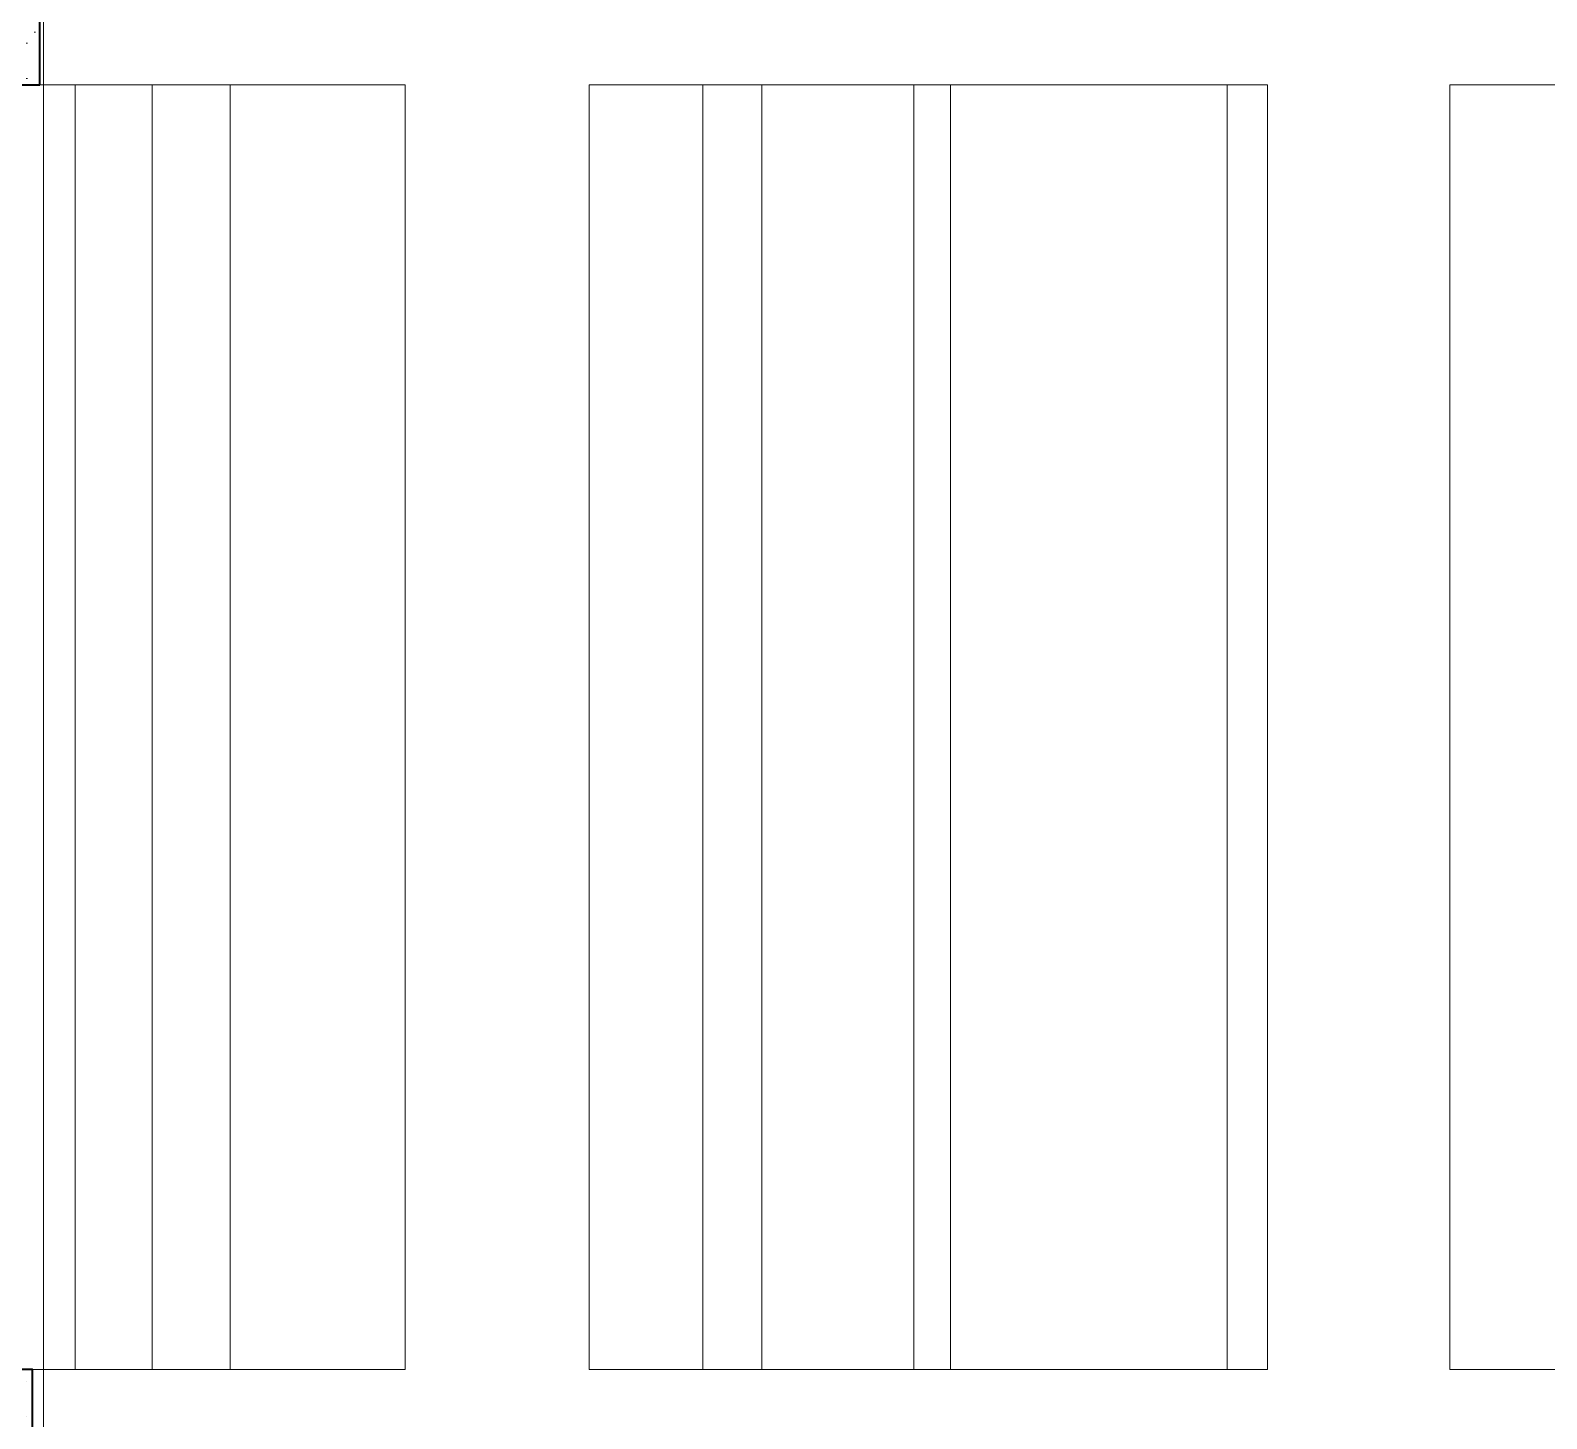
# Model space of a CAD drawing. Header units: metres. Extents: x 173 to 310, y -9 to 45.
# Drawn here: x 275.767 to 278.352, y 1.843 to 4.209 of the extents above; entities that cross this region are included whole.
import ezdxf

# ---------------------------------------------------------------- set-up
doc = ezdxf.new("R2010")
doc.units = ezdxf.units.M
doc.header["$MEASUREMENT"] = 0
doc.set_wipeout_variables(frame=1)
doc.linetypes.add('Wipeout_Contour', pattern=[1, 0, -1])
for name, color, linetype, lineweight in [('Interior - Stair & Railing_Pen_No__1', 7, 'Continuous', 13), ('Structural - Bearing_Pen_No__122', 9, 'Continuous', 13), ('Structural - Bearing_Pen_No__21', 7, 'Continuous', 35)]:
    doc.layers.add(name, color=color, linetype=linetype, lineweight=lineweight)
doc.layers.add('Interior - Stair & Railing_Pen_No__167', color=7, linetype='Continuous', lineweight=13, true_color=0x6a6a6a)
doc.layers.add('Structural - Bearing_Pen_No__167', color=7, linetype='Continuous', lineweight=13, true_color=0x6a6a6a)
doc.layers.add('Structural - Bearing', color=7, linetype='Continuous')
pattern_1 = [(0, (247.71116, 19.7567), (0, 0.3117692), [0.03, -0.15]), (0, (247.80116, 19.91258), (0, 0.3117692), [0.03, -0.15]), (60, (247.71116, 19.7567), (-0.27, 0.1558846), [0.03, -0.15]), (60, (247.89116, 19.7567), (-0.27, 0.1558846), [0.03, -0.15]), (120, (247.74116, 19.7567), (0.27, 0.1558846), [0.03, -0.15]), (120, (247.92116, 19.7567), (0.27, 0.1558846), [0.03, -0.15]), (0, (247.71116, 19.786696), (0, 0.06), [0, -0.06, 0, -0.09]), (45, (247.74116, 19.786696), (-0.04242641, 0.04242641), [0, -0.045, 0, -0.075])]

msp = doc.modelspace()

# ---------------------------------------------------------------- linework, layer by layer
at = {"layer": 'Interior - Stair & Railing_Pen_No__1', "color": 7, "linetype": 'Continuous', "lineweight": 13}
for p, q in [((275.7833, 4.1161), (275.7833, 4.2661)), ((275.771, 1.777), (275.771, 1.927))]:
    msp.add_line(p, q, dxfattribs=at)
at = {"layer": 'Interior - Stair & Railing_Pen_No__167', "color": 251, "linetype": 'Continuous', "lineweight": 13, "true_color": 0x6a6a6a}
for p, q in [((276.4059, 4.1161), (275.7833, 4.1161)), ((277.8762, 4.1161), (276.7199, 4.1161)), ((278.8677, 4.1161), (278.1872, 4.1161)), ((275.771, 1.927), (276.4059, 1.927)), ((276.7199, 1.927), (277.8762, 1.927)), ((278.1872, 1.927), (278.8677, 1.927))]:
    msp.add_line(p, q, dxfattribs=at)
at = {"layer": 'Structural - Bearing_Pen_No__167', "color": 251, "linetype": 'Continuous', "lineweight": 13, "true_color": 0x6a6a6a}
for p, q in [((275.7897, -1.393), (275.7897, 5.0575)), ((275.8438, 1.927), (275.8438, 4.1161)), ((275.9747, 1.927), (275.9747, 4.1161)), ((276.1076, 1.927), (276.1076, 4.1161)), ((276.4059, 1.927), (276.4059, 4.1161)), ((276.7199, 1.927), (276.7199, 4.1161)), ((276.9134, 1.927), (276.9134, 4.1161)), ((277.0141, 1.927), (277.0141, 4.1161)), ((277.2735, 1.927), (277.2735, 4.1161)), ((277.3357, 1.927), (277.3357, 4.1161)), ((277.8074, 1.927), (277.8074, 4.1161)), ((277.8762, 1.927), (277.8762, 4.1161)), ((278.1872, 1.927), (278.1872, 4.1161))]:
    msp.add_line(p, q, dxfattribs=at)

# ---------------------------------------------------------------- next in the draw order: wipeouts: each hides what was drawn before it
at = {"color": 254, "linetype": 'Wipeout_Contour', "lineweight": 0, "ltscale": 128.152781}
msp.add_wipeout([(275.7833, 4.1161), (275.7833, 4.2661), (275.6332, 4.2661), (275.6332, 4.1161)], dxfattribs=at).dxf.layer = 'Structural - Bearing'
at = {"color": 254, "linetype": 'Wipeout_Contour', "lineweight": 0, "ltscale": 132.909282}
msp.add_wipeout([(275.621, 1.927), (275.621, 1.777), (275.771, 1.777), (275.771, 1.927)], dxfattribs=at).dxf.layer = 'Structural - Bearing'

# ---------------------------------------------------------------- next in the draw order: hatches: boundary and pattern name
at = {"layer": 'Structural - Bearing_Pen_No__122', "linetype": 'Continuous', "lineweight": 13}
h = msp.add_hatch(dxfattribs=at)
h.set_pattern_fill('HORMIGÓN_ARMADO', color=9, style=0, pattern_type=2)
h.set_pattern_definition(pattern_1)
h.paths.add_polyline_path([(275.7833, 4.1161), (275.7833, 4.2661), (275.6332, 4.2661), (275.6332, 4.1161)])
h = msp.add_hatch(dxfattribs=at)
h.set_pattern_fill('HORMIGÓN_ARMADO', color=9, style=0, pattern_type=2)
h.set_pattern_definition(pattern_1)
h.paths.add_polyline_path([(275.621, 1.927), (275.621, 1.777), (275.771, 1.777), (275.771, 1.927)])

# ---------------------------------------------------------------- next in the draw order: linework, layer by layer
at = {"layer": 'Structural - Bearing_Pen_No__21', "color": 7, "linetype": 'Continuous', "lineweight": 35, "flags": 128}
for points in [[(275.7833, 4.1161), (275.7833, 4.2661), (275.6332, 4.2661), (275.6332, 4.1161)], [(275.621, 1.927), (275.621, 1.777), (275.771, 1.777), (275.771, 1.927)]]:
    msp.add_lwpolyline(points, close=True, dxfattribs=at)

doc.saveas('drawing.dxf')
